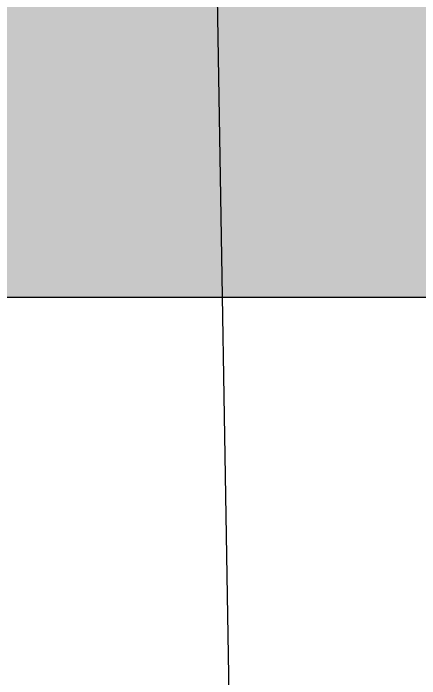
# Model space of a CAD drawing. Header units: inches. Extents: x -4597 to 93300, y -11124 to 5932.
# Drawn here: x 456.7117 to 456.71886, y -9255.80379 to -9255.79207 of the extents above; entities that cross this region are included whole.
import ezdxf

# ---------------------------------------------------------------- set-up
doc = ezdxf.new("R2010")
doc.units = ezdxf.units.IN
doc.header["$LTSCALE"] = 0.5
doc.header["$MEASUREMENT"] = 0
doc.layers.add('Toilet', color=7, linetype='Continuous', lineweight=25)

msp = doc.modelspace()

# ---------------------------------------------------------------- hatches: boundary and pattern name
at = {"layer": 'Toilet'}
msp.add_hatch(color=1, dxfattribs=at).paths.add_polyline_path([(463.633185, -9241.797077), (449.633185, -9241.797077), (449.633185, -9255.797077), (463.633185, -9255.797077)])

# ---------------------------------------------------------------- linework, layer by layer
msp.add_line((451.888485, -8965.329038), (461.663228, -9553.543805))
msp.add_lwpolyline([(449.633185, -9241.797077), (463.633185, -9241.797077), (463.633185, -9255.797077), (449.633185, -9255.797077)], close=True, dxfattribs=at)
msp.add_lwpolyline([(449.633185, -9241.797077), (463.633185, -9241.797077), (463.633185, -9255.797077), (449.633185, -9255.797077)], close=True, dxfattribs=at)
msp.add_lwpolyline([(449.633185, -9241.797077), (463.633185, -9241.797077), (463.633185, -9255.797077), (449.633185, -9255.797077)], close=True, dxfattribs=at)

doc.saveas('drawing.dxf')
